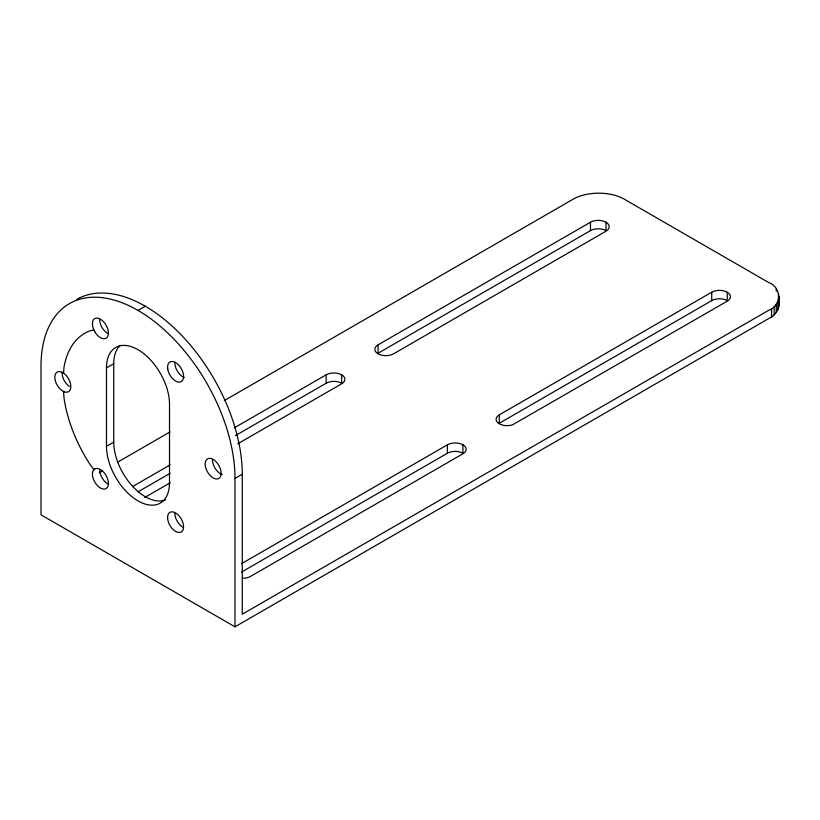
<?xml version="1.0" encoding="UTF-8"?>
<svg xmlns="http://www.w3.org/2000/svg" width="820" height="820" viewBox="0 0 820 820"><rect width="100%" height="100%" fill="white"/><g stroke="black" fill="none" stroke-linecap="round" stroke-linejoin="round"><path stroke-width="1.23" d="M63.54 373.1L63.97 367.473A106.313 61.377 60 0 1 89.677 330.901L93.9 329.917M224.413 400.529L574.471 198.419A36.931 21.32 0 0 1 622.974 198.419L768.463 282.418C781.829 287.072 781.829 305.778 768.463 310.421L242.269 614.221L242.269 474.216A137.176 79.202 60 0 0 182.388 336.169A137.176 79.202 60 0 0 76.68 299.423M145.273 306.219L137.996 310.421A137.176 79.202 60 0 0 41 366.417L41 514.816L234.991 626.818L771.558 316.909C778.682 312.676 780.086 304.015 779 296.42M106.477 367.893A44.577 25.738 60 0 1 137.996 349.689A44.577 25.738 60 0 1 169.514 404.291L169.514 482.693A44.577 25.738 60 0 1 137.996 500.887A44.577 25.738 60 0 1 106.477 446.285L106.477 367.893L113.744 363.69A44.577 25.738 60 0 1 120.263 345.292M106.477 446.285L113.744 442.093L113.744 363.69M99.23 472.802L102.551 470.885M118.07 461.926L170.129 431.863M132.553 486.598L170.171 464.878M234.335 427.835L326.165 374.822A10.978 6.334 0 0 1 341.684 374.822A10.978 6.334 0 0 1 341.684 383.78L237.687 443.825M378.061 344.861L590.482 222.22A10.978 6.334 0 0 1 606 222.22L606 230.625A10.978 6.334 0 0 0 590.482 230.625L378.061 353.256L378.061 344.861A10.978 6.334 0 0 0 378.061 353.82A10.978 6.334 0 0 0 393.579 353.82L606 231.178A10.978 6.334 0 0 0 606 222.22M138.088 491.805L170.171 473.283M235.442 435.594L326.165 383.217A10.978 6.334 0 0 1 341.684 383.217L341.684 374.822M144.75 497.473L170.201 482.785M234.991 626.818L234.991 478.419L242.269 474.216M241.633 563.627L447.412 444.819A10.978 6.334 0 0 1 462.931 444.819A10.978 6.334 0 0 1 462.931 453.778L250.51 576.419A10.978 6.334 0 0 1 242.751 578.274M499.308 414.858L711.719 292.217A10.978 6.334 0 0 1 727.237 292.217A10.978 6.334 0 0 1 727.237 301.176L512.551 424.832A10.978 6.334 0 0 1 498.355 423.192A10.978 6.334 0 0 1 499.308 414.858L499.308 423.263L711.719 300.622A10.978 6.334 0 0 1 727.237 300.622L727.237 292.217M241.633 572.032L447.412 453.224A10.978 6.334 0 0 1 462.931 453.224L462.931 444.819M93.9 469.747L89.677 463.884A106.313 61.377 60 0 1 63.97 397.618L63.519 391.427M778.692 302.211L779 304.825M778.692 293.816L778.692 307.428M777.77 301.586L777.77 309.991M776.253 288.784L776.253 291.192M776.253 304.056L776.253 312.451M774.172 306.372L774.172 314.777M771.558 308.515L771.558 316.909M711.719 292.217L711.719 300.622M590.482 222.22L590.482 230.625M447.412 444.819L447.412 453.224M326.165 374.822L326.165 383.217M137.996 310.421A137.176 79.202 60 0 1 234.991 478.419M165.537 499.872A44.577 25.738 60 0 1 131.948 485.594A44.577 25.738 60 0 1 113.744 442.093M69.382 386.476A11.316 6.529 60 0 1 62.125 372.27M107.686 333.453A11.316 6.529 60 0 1 99.681 319.595M184.285 377.528A11.316 6.529 60 0 1 174.885 362.245M222.251 474.534A11.316 6.529 60 0 1 212.441 459.559M182.86 527.198A11.316 6.529 60 0 1 174.855 513.34M107.686 483.8A11.316 6.529 60 0 1 99.681 469.942M94.751 468.958L93.48 470.137A11.316 6.529 60 0 0 99.712 487.562A11.316 6.529 60 0 0 107.932 479.946A11.316 6.529 60 0 0 94.751 468.958M64.196 391.786L62.115 390.679A11.316 6.529 60 0 1 55.903 373.254A11.316 6.529 60 0 1 69.382 380.388A11.316 6.529 60 0 1 64.196 391.786M94.751 331.68L93.48 329.035A11.316 6.529 60 0 1 99.712 318.806A11.316 6.529 60 0 1 107.932 335.923A11.316 6.529 60 0 1 94.751 331.68M167.71 368.918A11.316 6.529 60 0 0 180.748 381.853A11.316 6.529 60 0 0 178.288 364.674A11.316 6.529 60 0 0 167.71 368.918M167.577 517.543A11.316 6.529 60 0 0 179.58 532.477A11.316 6.529 60 0 0 179.58 516.467A11.316 6.529 60 0 0 167.577 517.543M205.369 466.272A11.316 6.529 60 0 0 218.632 478.593A11.316 6.529 60 0 0 215.506 461.199A11.316 6.529 60 0 0 205.369 466.272"/></g></svg>
